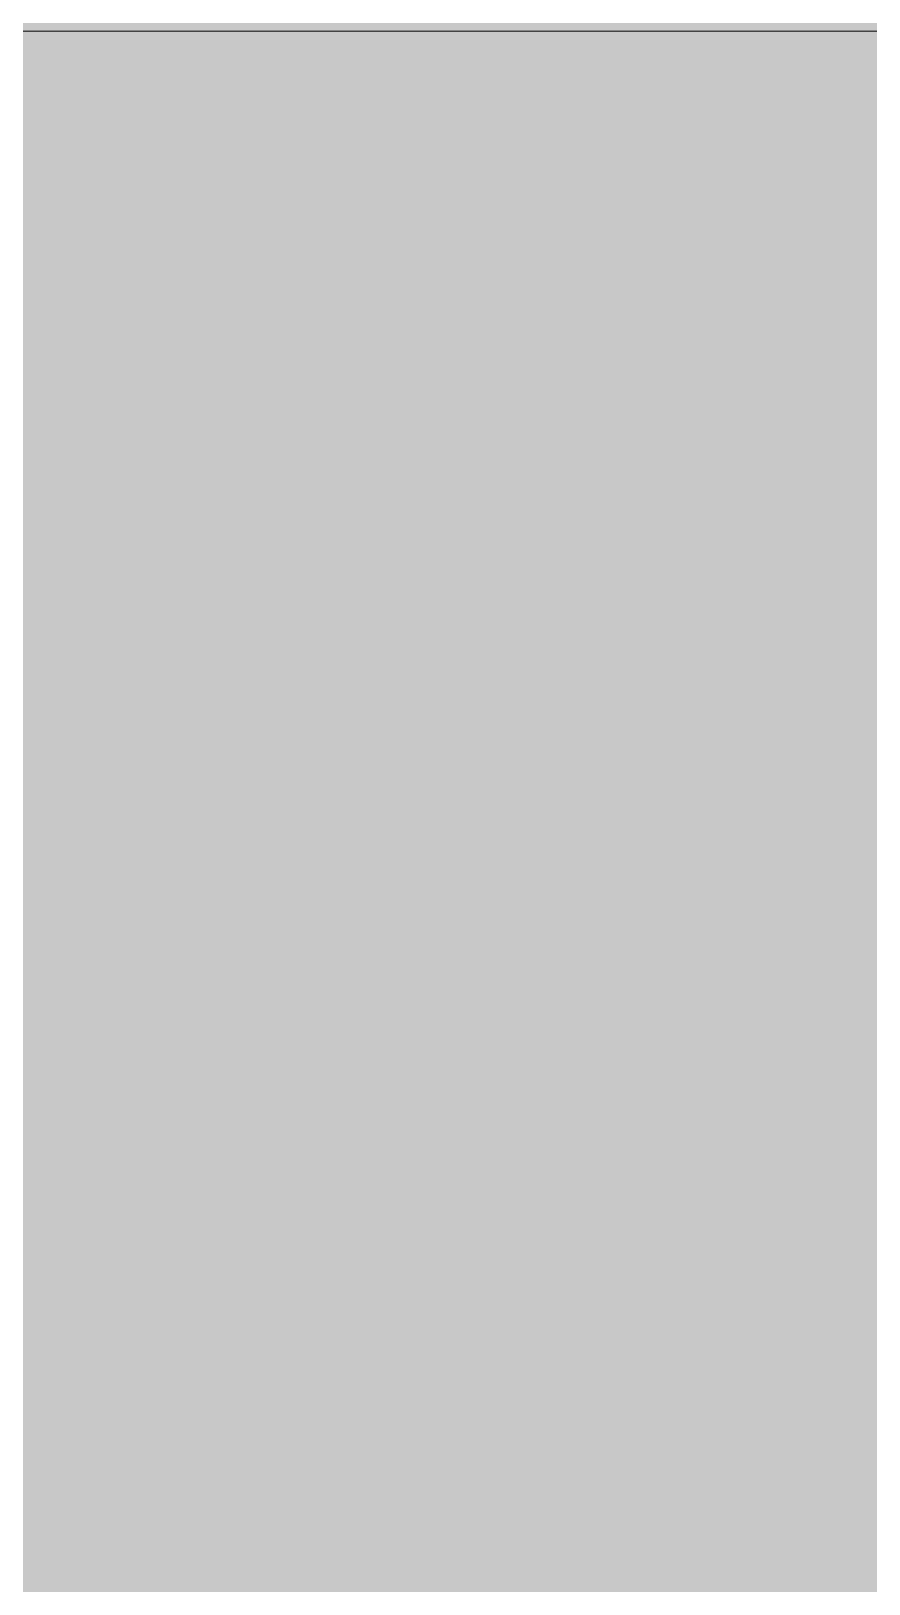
# Model space of a CAD drawing. Header units: inches. Extents: x 20139 to 37433, y -23296 to -20170.
# Drawn here: x 31316.436 to 31316.963, y -22651.592 to -22650.615 of the extents above; entities that cross this region are included whole.
import ezdxf

# ---------------------------------------------------------------- set-up
doc = ezdxf.new("R2010")
doc.units = ezdxf.units.IN
doc.header["$MEASUREMENT"] = 0
doc.layers.add('A-DOOR', color=31, linetype='Continuous', lineweight=9)
doc.layers.add('A-GLAZ-CWMG', color=51, linetype='Continuous', lineweight=9)

# ---------------------------------------------------------------- blocks, each defined once
blk = doc.blocks.new('Door_Single_Storefront - one-827453-Level 1')
at = {"layer": 'A-DOOR'}
h = blk.add_hatch(color=256, dxfattribs=at)
h.paths.add_polyline_path([(17.59375, 2), (-17.59375, 2), (-17.59375, 0.25), (17.59375, 0.25)], flags=0)
h.paths.add_polyline_path([(13.59375, 1.5), (13.59375, 0.75), (-13.59375, 0.75), (-13.59375, 1.5)], flags=0)
blk.add_line((-17.59375, 35.1875), (-17.59375, 0), dxfattribs=at)
blk.add_arc((-17.59375, 0), 35.1875, 360, 90, dxfattribs=at)
blk = doc.blocks.new('Rectangular Mullion - Rectangular Mullion 1-827470-Level 1')
at = {"layer": 'A-GLAZ-CWMG'}
blk.add_hatch(color=256, dxfattribs=at).paths.add_polyline_path([(-1, 2), (1, 2), (1, -2), (-1, -2)], flags=0)
at = {"layer": 'A-GLAZ-CWMG', "lineweight": 13}
blk.add_line((-1, 2), (-1, -2), dxfattribs=at)

msp = doc.modelspace()

# ---------------------------------------------------------------- block references
at = {"layer": 'A-DOOR', "rotation": 90}
msp.add_blockref('Door_Single_Storefront - one-827453-Level 1', (31317.97419, -22633.02156), dxfattribs=at)
at = {"layer": 'A-GLAZ-CWMG', "extrusion": (0, 0, -1), "rotation": 270}
msp.add_blockref('Rectangular Mullion - Rectangular Mullion 1-827470-Level 1', (-31317.97419, -22651.61531), dxfattribs=at)

doc.saveas('drawing.dxf')
